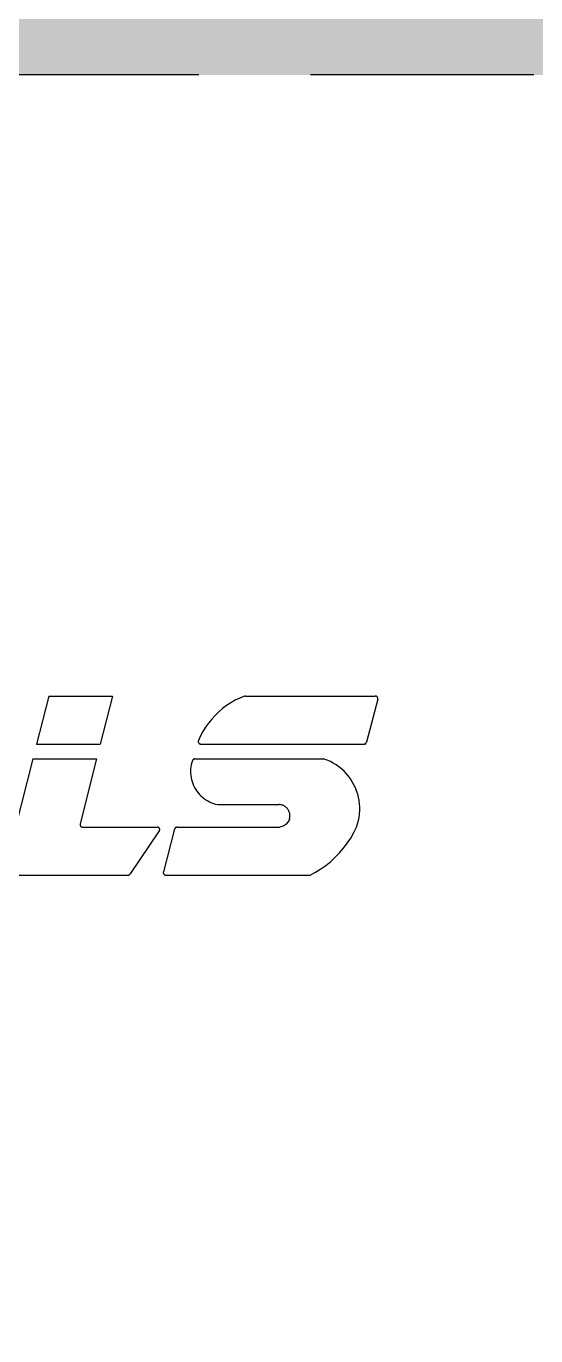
# Model space of a CAD drawing. Header units: millimetres. Extents: x 5625199 to 7433318, y -3316392 to -2552493.
# Drawn here: x 6355365.6 to 6355510.4, y -2675680.9 to -2675308.9 of the extents above; entities that cross this region are included whole.
import ezdxf

# ---------------------------------------------------------------- set-up
doc = ezdxf.new("R2010")
doc.units = ezdxf.units.MM
doc.linetypes.add('DASHED', pattern=[19.05, 12.7, -6.35])
doc.layers.add('155', color=155, linetype='Continuous')

# ---------------------------------------------------------------- blocks, each defined once
blk = doc.blocks.new('G$C6A503C8D')
for p, q in [((38.44, 230.66), (35.34, 229)), ((120.49, 230.66), (38.44, 230.66)), ((120.58, 230.66), (120.49, 230.66)), ((120.67, 230.65), (120.58, 230.66)), ((120.76, 230.64), (120.67, 230.65)), ((141.69, 230.64), (141.6, 230.62)), ((141.78, 230.65), (141.69, 230.64)), ((141.87, 230.66), (141.78, 230.65)), ((141.97, 230.66), (141.87, 230.66)), ((210.94, 230.66), (141.97, 230.66)), ((29.48, 225.12), (26.74, 222.91)), ((32.35, 227.15), (29.48, 225.12)), ((35.34, 229), (32.35, 227.15)), ((115.45, 204.45), (121.87, 228.88)), ((120.86, 230.62), (120.76, 230.64)), ((120.94, 230.59), (120.86, 230.62)), ((121.03, 230.56), (120.94, 230.59)), ((121.12, 230.52), (121.03, 230.56)), ((121.2, 230.47), (121.12, 230.52)), ((121.28, 230.43), (121.2, 230.47)), ((121.35, 230.37), (121.28, 230.43)), ((121.43, 230.31), (121.35, 230.37)), ((121.49, 230.25), (121.43, 230.31)), ((121.56, 230.18), (121.49, 230.25)), ((121.62, 230.11), (121.56, 230.18)), ((121.67, 230.03), (121.62, 230.11)), ((121.72, 229.96), (121.67, 230.03)), ((121.76, 229.87), (121.72, 229.96)), ((121.8, 229.79), (121.76, 229.87)), ((121.84, 229.7), (121.8, 229.79)), ((121.86, 229.61), (121.84, 229.7)), ((121.88, 229.52), (121.86, 229.61)), ((121.87, 228.88), (121.89, 228.97)), ((121.9, 229.43), (121.88, 229.52)), ((121.89, 228.97), (121.9, 229.06)), ((121.91, 229.34), (121.9, 229.43)), ((121.9, 229.06), (121.91, 229.15)), ((121.91, 229.24), (121.91, 229.34)), ((121.91, 229.15), (121.91, 229.24)), ((124.17, 205.61), (140.79, 230.04)), ((140.84, 230.12), (140.79, 230.04)), ((140.9, 230.19), (140.84, 230.12)), ((140.96, 230.25), (140.9, 230.19)), ((141.03, 230.32), (140.96, 230.25)), ((141.1, 230.38), (141.03, 230.32)), ((141.18, 230.43), (141.1, 230.38)), ((141.26, 230.48), (141.18, 230.43)), ((141.34, 230.52), (141.26, 230.48)), ((141.42, 230.56), (141.34, 230.52)), ((141.51, 230.59), (141.42, 230.56)), ((141.6, 230.62), (141.51, 230.59)), ((196.09, 164.68), (212.32, 228.89)), ((21.71, 218.01), (19.42, 215.34)), ((24.15, 220.54), (21.71, 218.01)), ((26.74, 222.91), (24.15, 220.54)), ((15.38, 209.59), (13.63, 206.54)), ((17.31, 212.53), (15.38, 209.59)), ((19.42, 215.34), (17.31, 212.53)), ((11.47, 201.58), (10.98, 199.73)), ((12.07, 203.39), (11.47, 201.58)), ((13.63, 206.54), (12.07, 203.39)), ((51.05, 200.56), (51.43, 201.06)), ((51.43, 201.06), (51.85, 201.51)), ((51.85, 201.51), (52.32, 201.93)), ((52.32, 201.93), (52.82, 202.3)), ((52.82, 202.3), (53.35, 202.62)), ((53.35, 202.62), (53.91, 202.89)), ((53.91, 202.89), (54.49, 203.11)), ((54.49, 203.11), (55.09, 203.28)), ((55.09, 203.28), (55.7, 203.39)), ((114.07, 203.39), (55.7, 203.39)), ((114.07, 203.39), (114.15, 203.39)), ((114.15, 203.39), (114.24, 203.4)), ((114.24, 203.4), (114.33, 203.41)), ((114.33, 203.41), (114.42, 203.43)), ((114.42, 203.43), (114.5, 203.45)), ((114.5, 203.45), (114.59, 203.49)), ((114.59, 203.49), (114.67, 203.52)), ((114.67, 203.52), (114.75, 203.56)), ((114.75, 203.56), (114.83, 203.61)), ((114.83, 203.61), (114.9, 203.66)), ((114.9, 203.66), (114.97, 203.71)), ((114.97, 203.71), (115.04, 203.77)), ((115.04, 203.77), (115.1, 203.83)), ((115.1, 203.83), (115.16, 203.9)), ((115.16, 203.9), (115.22, 203.97)), ((115.22, 203.97), (115.27, 204.04)), ((115.27, 204.04), (115.31, 204.12)), ((115.31, 204.12), (115.35, 204.2)), ((115.35, 204.2), (115.39, 204.28)), ((115.39, 204.28), (115.42, 204.36)), ((115.42, 204.36), (115.45, 204.45)), ((123.94, 205.03), (123.92, 204.94)), ((123.92, 204.94), (123.92, 204.85)), ((123.92, 204.85), (123.92, 204.75)), ((123.92, 204.75), (123.93, 204.66)), ((123.93, 204.66), (123.94, 204.57)), ((123.95, 205.12), (123.94, 205.03)), ((123.94, 204.57), (123.96, 204.48)), ((123.97, 205.2), (123.95, 205.12)), ((123.96, 204.48), (123.98, 204.4)), ((124, 205.29), (123.97, 205.2)), ((123.98, 204.4), (124.01, 204.31)), ((124.04, 205.38), (124, 205.29)), ((124.01, 204.31), (124.04, 204.23)), ((124.07, 205.46), (124.04, 205.38)), ((124.04, 204.23), (124.08, 204.14)), ((124.12, 205.54), (124.07, 205.46)), ((124.08, 204.14), (124.13, 204.07)), ((124.17, 205.61), (124.12, 205.54)), ((124.13, 204.07), (124.18, 203.99)), ((124.18, 203.99), (124.23, 203.92)), ((124.23, 203.92), (124.29, 203.85)), ((124.29, 203.85), (124.36, 203.78)), ((124.36, 203.78), (124.42, 203.72)), ((124.42, 203.72), (124.5, 203.67)), ((124.5, 203.67), (124.57, 203.61)), ((124.57, 203.61), (124.65, 203.57)), ((124.65, 203.57), (124.73, 203.53)), ((124.73, 203.53), (124.81, 203.49)), ((124.81, 203.49), (124.9, 203.46)), ((124.9, 203.46), (124.99, 203.43)), ((124.99, 203.43), (125.07, 203.41)), ((125.07, 203.41), (125.16, 203.4)), ((125.16, 203.4), (125.25, 203.39)), ((125.25, 203.39), (125.35, 203.39)), ((167.81, 203.39), (125.35, 203.39)), ((159.86, 164.68), (169.2, 201.61)), ((167.91, 203.38), (167.81, 203.39)), ((168, 203.37), (167.91, 203.38)), ((168.09, 203.36), (168, 203.37)), ((168.18, 203.34), (168.09, 203.36)), ((168.27, 203.31), (168.18, 203.34)), ((168.35, 203.28), (168.27, 203.31)), ((168.44, 203.24), (168.35, 203.28)), ((168.52, 203.2), (168.44, 203.24)), ((168.6, 203.15), (168.52, 203.2)), ((168.68, 203.1), (168.6, 203.15)), ((168.75, 203.04), (168.68, 203.1)), ((168.82, 202.97), (168.75, 203.04)), ((168.88, 202.91), (168.82, 202.97)), ((168.94, 202.84), (168.88, 202.91)), ((168.99, 202.76), (168.94, 202.84)), ((169.04, 202.68), (168.99, 202.76)), ((169.09, 202.6), (169.04, 202.68)), ((169.13, 202.52), (169.09, 202.6)), ((169.16, 202.43), (169.13, 202.52)), ((169.19, 202.34), (169.16, 202.43)), ((169.21, 202.25), (169.19, 202.34)), ((169.2, 201.61), (169.22, 201.7)), ((169.22, 202.16), (169.21, 202.25)), ((169.23, 202.07), (169.22, 202.16)), ((169.22, 201.7), (169.23, 201.79)), ((169.24, 201.98), (169.23, 202.07)), ((169.23, 201.79), (169.24, 201.88)), ((169.24, 201.88), (169.24, 201.98)), ((10.23, 194.06), (10.22, 192.16)), ((10.36, 195.97), (10.23, 194.06)), ((10.61, 197.86), (10.36, 195.97)), ((10.98, 199.73), (10.61, 197.86)), ((49.93, 197.26), (49.92, 196.85)), ((49.92, 196.85), (49.95, 196.43)), ((49.96, 197.68), (49.93, 197.26)), ((49.95, 196.43), (50, 196.02)), ((50.02, 198.09), (49.96, 197.68)), ((50, 196.02), (50.07, 195.61)), ((50.1, 198.5), (50.02, 198.09)), ((50.07, 195.61), (50.18, 195.2)), ((50.21, 198.9), (50.1, 198.5)), ((50.18, 195.2), (50.31, 194.81)), ((50.21, 198.9), (50.44, 199.48)), ((50.31, 194.81), (50.46, 194.42)), ((50.44, 199.48), (50.72, 200.04)), ((50.46, 194.42), (50.64, 194.04)), ((50.64, 194.04), (50.84, 193.68)), ((50.72, 200.04), (51.05, 200.56)), ((50.84, 193.68), (51.07, 193.33)), ((10.22, 192.16), (10.34, 190.25)), ((10.34, 190.25), (10.57, 188.36)), ((10.57, 188.36), (10.93, 186.48)), ((10.93, 186.48), (11.41, 184.63)), ((51.07, 193.33), (51.32, 193)), ((51.32, 193), (51.59, 192.68)), ((51.59, 192.68), (51.88, 192.38)), ((51.88, 192.38), (52.19, 192.1)), ((52.19, 192.1), (52.51, 191.84)), ((52.51, 191.84), (52.86, 191.6)), ((52.86, 191.6), (53.21, 191.39)), ((53.21, 191.39), (53.59, 191.2)), ((53.59, 191.2), (53.97, 191.03)), ((53.97, 191.03), (54.36, 190.89)), ((54.36, 190.89), (54.76, 190.77)), ((54.76, 190.77), (55.17, 190.68)), ((55.17, 190.68), (55.58, 190.62)), ((55.58, 190.62), (55.99, 190.58)), ((90.98, 190.58), (55.99, 190.58)), ((92.17, 190.32), (90.98, 190.58)), ((93.33, 189.98), (92.17, 190.32)), ((94.46, 189.57), (93.33, 189.98)), ((95.57, 189.08), (94.46, 189.57)), ((96.65, 188.53), (95.57, 189.08)), ((97.68, 187.91), (96.65, 188.53)), ((98.68, 187.22), (97.68, 187.91)), ((99.63, 186.47), (98.68, 187.22)), ((100.53, 185.67), (99.63, 186.47)), ((11.41, 184.63), (12, 182.82)), ((12, 182.82), (12.71, 181.05)), ((12.71, 181.05), (13.53, 179.33)), ((13.53, 179.33), (14.46, 177.66)), ((101.38, 184.8), (100.53, 185.67)), ((102.17, 183.89), (101.38, 184.8)), ((102.91, 182.93), (102.17, 183.89)), ((103.57, 181.92), (102.91, 182.93)), ((104.18, 180.87), (103.57, 181.92)), ((104.71, 179.79), (104.18, 180.87)), ((105.18, 178.67), (104.71, 179.79)), ((105.57, 177.53), (105.18, 178.67)), ((14.46, 177.66), (15.49, 176.06)), ((15.49, 176.06), (16.63, 174.52)), ((16.63, 174.52), (17.86, 173.06)), ((17.86, 173.06), (19.18, 171.68)), ((19.18, 171.68), (20.59, 170.39)), ((105.89, 176.36), (105.57, 177.53)), ((106.14, 175.18), (105.89, 176.36)), ((106.31, 173.98), (106.14, 175.18)), ((106.4, 172.77), (106.31, 173.98)), ((106.36, 170.35), (106.42, 171.56)), ((106.42, 171.56), (106.4, 172.77)), ((20.59, 170.39), (22.07, 169.2)), ((22.07, 169.2), (23.63, 168.1)), ((23.63, 168.1), (25.26, 167.1)), ((25.26, 167.1), (26.94, 166.21)), ((26.94, 166.21), (28.68, 165.42)), ((28.68, 165.42), (30.47, 164.75)), ((30.47, 164.75), (30.56, 164.73)), ((30.56, 164.73), (30.65, 164.71)), ((30.65, 164.71), (30.74, 164.69)), ((30.74, 164.69), (30.84, 164.68)), ((30.84, 164.68), (30.93, 164.68)), ((104.01, 164.68), (30.93, 164.68)), ((104.01, 164.68), (104.1, 164.68)), ((104.1, 164.68), (104.19, 164.69)), ((104.19, 164.69), (104.28, 164.71)), ((104.28, 164.71), (104.37, 164.73)), ((104.37, 164.73), (104.46, 164.75)), ((104.46, 164.75), (104.55, 164.79)), ((104.55, 164.79), (104.63, 164.82)), ((104.63, 164.82), (104.72, 164.87)), ((104.72, 164.87), (104.79, 164.92)), ((104.79, 164.92), (104.87, 164.97)), ((104.87, 164.97), (104.94, 165.03)), ((104.94, 165.03), (105.01, 165.09)), ((105.01, 165.09), (105.07, 165.16)), ((105.07, 165.16), (105.13, 165.23)), ((105.13, 165.23), (105.19, 165.3)), ((105.19, 165.3), (105.24, 165.38)), ((105.24, 165.38), (105.28, 165.46)), ((105.28, 165.46), (105.32, 165.55)), ((105.32, 165.55), (105.35, 165.63)), ((105.35, 165.63), (105.72, 166.79)), ((105.72, 166.79), (106.01, 167.96)), ((106.01, 167.96), (106.22, 169.15)), ((106.22, 169.15), (106.36, 170.35)), ((196.09, 164.68), (159.86, 164.68)), ((0.05, 130.71), (6.47, 155.14)), ((6.49, 155.22), (6.47, 155.14)), ((6.52, 155.31), (6.49, 155.22)), ((6.56, 155.39), (6.52, 155.31)), ((6.6, 155.47), (6.56, 155.39)), ((6.65, 155.54), (6.6, 155.47)), ((6.7, 155.62), (6.65, 155.54)), ((6.75, 155.69), (6.7, 155.62)), ((7.41, 156.13), (6.75, 156.2)), ((6.81, 155.75), (6.75, 155.69)), ((6.87, 155.82), (6.81, 155.75)), ((6.94, 155.88), (6.87, 155.82)), ((7.01, 155.93), (6.94, 155.88)), ((7.09, 155.98), (7.01, 155.93)), ((7.16, 156.03), (7.09, 155.98)), ((7.24, 156.07), (7.16, 156.03)), ((7.32, 156.1), (7.24, 156.07)), ((7.41, 156.13), (7.32, 156.1)), ((7.49, 156.16), (7.41, 156.13)), ((7.58, 156.18), (7.49, 156.16)), ((7.67, 156.19), (7.58, 156.18)), ((7.76, 156.2), (7.67, 156.19)), ((7.85, 156.2), (7.76, 156.2)), ((100.64, 156.2), (7.85, 156.2)), ((97.88, 146.63), (99.4, 149.07)), ((99.4, 149.07), (100.76, 151.61)), ((100.73, 156.2), (100.64, 156.2)), ((100.82, 156.19), (100.73, 156.2)), ((100.76, 151.61), (101.95, 154.22)), ((100.91, 156.17), (100.82, 156.19)), ((101, 156.15), (100.91, 156.17)), ((101.08, 156.13), (101, 156.15)), ((101.17, 156.1), (101.08, 156.13)), ((101.25, 156.06), (101.17, 156.1)), ((101.33, 156.02), (101.25, 156.06)), ((101.41, 155.97), (101.33, 156.02)), ((101.48, 155.92), (101.41, 155.97)), ((101.56, 155.87), (101.48, 155.92)), ((101.62, 155.81), (101.56, 155.87)), ((101.69, 155.74), (101.62, 155.81)), ((101.75, 155.67), (101.69, 155.74)), ((101.8, 155.6), (101.75, 155.67)), ((101.85, 155.52), (101.8, 155.6)), ((101.9, 155.45), (101.85, 155.52)), ((101.94, 155.37), (101.9, 155.45)), ((101.97, 155.28), (101.94, 155.37)), ((101.95, 154.22), (101.99, 154.31)), ((102, 155.2), (101.97, 155.28)), ((101.99, 154.31), (102.01, 154.39)), ((102.02, 155.11), (102, 155.2)), ((102.01, 154.39), (102.03, 154.48)), ((102.04, 155.02), (102.02, 155.11)), ((102.03, 154.48), (102.05, 154.57)), ((102.06, 154.93), (102.04, 155.02)), ((102.05, 154.57), (102.06, 154.66)), ((102.06, 154.84), (102.06, 154.93)), ((102.06, 154.75), (102.06, 154.84)), ((102.06, 154.66), (102.06, 154.75)), ((150.82, 128.92), (157.72, 156.2)), ((193.95, 156.2), (157.72, 156.2)), ((187.05, 128.92), (193.95, 156.2)), ((92.47, 139.93), (94.41, 142.05)), ((94.41, 142.05), (96.22, 144.28)), ((96.22, 144.28), (97.88, 146.63)), ((83.48, 132.78), (85.89, 134.35)), ((85.89, 134.35), (88.2, 136.07)), ((88.2, 136.07), (90.39, 137.93)), ((90.39, 137.93), (92.47, 139.93)), ((0.01, 130.53), (0, 130.43)), ((0, 130.43), (0, 130.34)), ((0, 130.34), (0, 130.25)), ((0, 130.25), (0.01, 130.16)), ((0.03, 130.62), (0.01, 130.53)), ((0.01, 130.16), (0.03, 130.06)), ((0.05, 130.71), (0.03, 130.62)), ((0.03, 130.06), (0.05, 129.97)), ((0.05, 129.97), (0.08, 129.88)), ((0.08, 129.88), (0.11, 129.8)), ((0.11, 129.8), (0.15, 129.71)), ((0.15, 129.71), (0.19, 129.63)), ((0.19, 129.63), (0.24, 129.55)), ((0.24, 129.55), (0.3, 129.48)), ((0.3, 129.48), (0.36, 129.4)), ((0.36, 129.4), (0.42, 129.34)), ((0.42, 129.34), (0.49, 129.27)), ((0.49, 129.27), (0.56, 129.21)), ((0.56, 129.21), (0.64, 129.16)), ((0.64, 129.16), (0.71, 129.11)), ((0.71, 129.11), (0.8, 129.07)), ((0.8, 129.07), (0.88, 129.03)), ((0.88, 129.03), (0.97, 129)), ((0.97, 129), (1.06, 128.97)), ((1.06, 128.97), (1.15, 128.95)), ((1.15, 128.95), (1.24, 128.93)), ((1.24, 128.93), (1.33, 128.92)), ((1.33, 128.92), (1.43, 128.92)), ((75.24, 128.92), (1.43, 128.92)), ((75.24, 128.92), (75.32, 128.92)), ((75.32, 128.92), (75.41, 128.93)), ((75.41, 128.93), (75.49, 128.94)), ((75.49, 128.94), (75.57, 128.96)), ((75.57, 128.96), (75.66, 128.98)), ((75.66, 128.98), (75.74, 129.01)), ((75.74, 129.01), (78.4, 130.11)), ((78.4, 130.11), (80.98, 131.36)), ((80.98, 131.36), (83.48, 132.78)), ((187.05, 128.92), (150.82, 128.92))]:
    blk.add_line(p, q)

msp = doc.modelspace()

# ---------------------------------------------------------------- hatches: boundary and pattern name
at = {"layer": '155', "ltscale": 500}
h = msp.add_hatch(dxfattribs=at)
h.set_pattern_fill('DOTS', color=250, scale=12)
h.set_pattern_definition([(0, (273402.825, -417409.755), (9.525, 19.05), [0, -19.05])])
h.paths.add_polyline_path([(6346976.85, -2672522.72), (6344515.93, -2672522.72), (6344515.93, -2673372.72), (6344515.93, -2676522.72), (6344746.42, -2676522.72), (6344746.42, -2675322.72), (6346746.42, -2675322.72), (6346746.42, -2676522.72), (6346976.85, -2676522.72)])
h.paths.add_polyline_path([(6346976.85, -2676522.72), (6347126.85, -2676522.72), (6347126.85, -2672522.72), (6346976.85, -2672522.72)])
h.paths.add_polyline_path([(6347726.85, -2676522.72), (6347876.85, -2676522.72), (6347876.85, -2672522.72), (6347726.85, -2672522.72)])
h.paths.add_polyline_path([(6347876.85, -2675122.72), (6347876.85, -2676522.72), (6348028.66, -2676522.72), (6348028.66, -2675322.72), (6351828.66, -2675322.72), (6351828.66, -2676522.72), (6351980.47, -2676522.72), (6351980.47, -2672522.72), (6347876.85, -2672522.72), (6347876.85, -2674722.72), (6350376.85, -2674722.72), (6350376.85, -2675122.72)])
h.paths.add_polyline_path([(6357675.76, -2675322.72), (6357675.76, -2673372.72), (6358275.76, -2673372.72), (6358275.76, -2675322.72), (6358653.11, -2675322.72), (6358653.11, -2676522.72), (6358825.76, -2676522.72), (6358825.76, -2672522.72), (6354680.47, -2672522.72), (6354680.47, -2676522.72), (6354853.11, -2676522.72), (6354853.11, -2675322.72)])
h.paths.add_polyline_path([(6355280.47, -2674572.72), (6355280.47, -2674122.72), (6355730.47, -2674122.72), (6355730.47, -2674572.72)], flags=16)
h.paths.add_polyline_path([(6356030.47, -2674572.72), (6356030.47, -2674122.72), (6356480.47, -2674122.72), (6356480.47, -2674572.72)], flags=16)
h.paths.add_polyline_path([(6357230.47, -2674572.72), (6357230.47, -2674122.72), (6356780.47, -2674122.72), (6356780.47, -2674572.72)], flags=16)

# ---------------------------------------------------------------- linework, layer by layer
at = {"color": 8, "linetype": 'DASHED', "ltscale": 5}
msp.add_lwpolyline([(6354853.11, -2676522.72), (6358653.11, -2676522.72), (6358653.11, -2675322.72), (6354853.11, -2675322.72)], close=True, dxfattribs=at)

# ---------------------------------------------------------------- block references
at = {"layer": '155', "ltscale": 500, "xscale": 0.5, "yscale": 0.5, "zscale": 0.5, "rotation": 180}
msp.add_blockref('G$C6A503C8D', (6355465.48, -2675434.68), dxfattribs=at)

doc.saveas('drawing.dxf')
